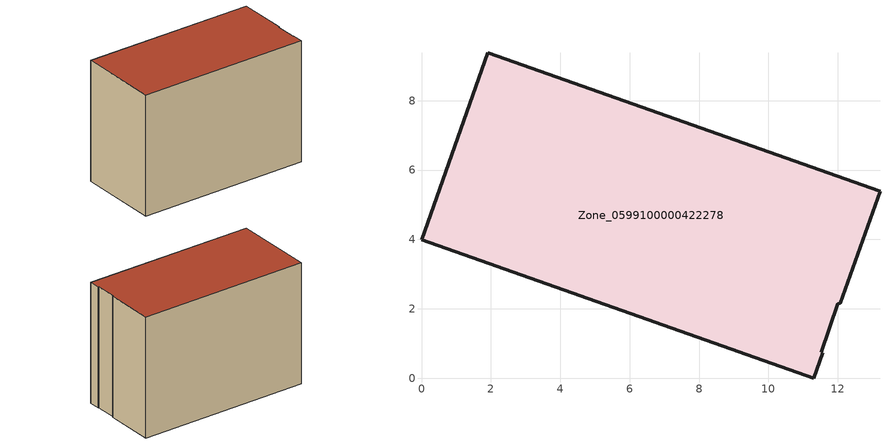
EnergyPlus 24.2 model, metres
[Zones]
Zone_0599100000422278
 floor ground (C_G): 12,2.15 11.52,0.74 11.57,0.73 11.31,0 0,4 1.91,9.38 13.21,5.38 12.07,2.16 z0.58
 wall outside (C_F): 12.07,2.16 13.21,5.38 1.91,9.38 0,4 11.31,0 11.57,0.73 11.52,0.74 12,2.15 12.07,2.16 z0.58:9.04
 roof outside (C_R): 11.52,0.74 12,2.15 12.07,2.16 13.21,5.38 1.91,9.38 0,4 11.31,0 11.57,0.73 z9.04
[BUILDING]
Pand.0599100000422278: North Axis=0; Terrain=City; Loads Convergence Tolerance Value=0.04; Temperature Convergence Tolerance Value=0.4; Solar Distribution=FullExterior; Maximum Number of Warmup Days=25; Minimum Number of Warmup Days=1
[Site:Location]
Rotterdam.The.Hague.AP_ZH_NLD Design_Conditions: Latitude=51.96; Longitude=4.45; Time Zone=1; Elevation=-4.5
[SITE:GROUNDTEMPERATURE:BUILDINGSURFACE]
18, 18, 18, 18, 18, 18, 18, 18, 18, 18, 18, 18
[MATERIAL] Thermal Absorptance=0.9; Solar Absorptance=0.7; Visible Absorptance=0.7
Name | Roughness | Thickness | Conductivity | Density | Specific Heat
G.TI.2006-2014 | MediumSmooth | 0.15 | 0.06 | 540 | 1210
F.TI.2006-2014 | Rough | 0.3 | 0.12 | 1920 | 840
R.TI.2006-2014 | MediumRough | 0.2 | 0.08 | 1500 | 1000
[CONSTRUCTION]
C_G: G.TI.2006-2014
C_F: F.TI.2006-2014
C_R: R.TI.2006-2014
[ZONE]
Zone_0599100000422278: Type=1; Multiplier=1; Ceiling Height=Autocalculate; Volume=Autocalculate; Floor Area=autocalculate; Part of Total Floor Area=Yes
[ZONEINFILTRATION:DESIGNFLOWRATE]
Infil_Zone_0599100000422278: Zone or ZoneList or Space or SpaceList=Zone_0599100000422278; Schedule=AlwaysOn; Design Flow Rate Calculation Method=Flow/Area; Flow Rate per Floor Area=0.0015; Constant Term Coefficient=1; Temperature Term Coefficient=0; Velocity Term Coefficient=0; Velocity Squared Term Coefficient=0
[HVACTEMPLATE:ZONE:IDEALLOADSAIRSYSTEM]
Zone_0599100000422278: Maximum Heating Supply Air Temperature=50; Minimum Cooling Supply Air Temperature=13; Maximum Heating Supply Air Humidity Ratio=0.0156; Minimum Cooling Supply Air Humidity Ratio=0.0077; Heating Limit=NoLimit; Cooling Limit=NoLimit; Dehumidification Control Type=ConstantSensibleHeatRatio; Cooling Sensible Heat Ratio=0.7; Dehumidification Setpoint=60; Humidification Control Type=None; Humidification Setpoint=30; Outdoor Air Method=None; Outdoor Air Flow Rate per Person=0.00944; Outdoor Air Flow Rate per Zone Floor Area=0; Outdoor Air Flow Rate per Zone=0; Demand Controlled Ventilation Type=None; Outdoor Air Economizer Type=NoEconomizer; Heat Recovery Type=None; Sensible Heat Recovery Effectiveness=0.7; Latent Heat Recovery Effectiveness=0.65
[ZONECONTROL:THERMOSTAT]
ThermostatControl_Zone_0599100000422278: Zone or ZoneList=Zone_0599100000422278; Control Type Schedule=DualSetpointControlType; Control 1=Thermostat_Zone_0599100000422278; Temperature Difference Between Cutout And Setpoint=0
[THERMOSTATSETPOINT:DUALSETPOINT]
Thermostat_Zone_0599100000422278: Heating Setpoint Temperature Schedule=HeatingSetpoint_Zone_0599100000422278; Cooling Setpoint Temperature Schedule=CoolingSetpoint_Zone_0599100000422278
[SCHEDULE:COMPACT]
HeatingSetpoint_Zone_0599100000422278: Through: 12/31, For: AllDays, Until: 24:00, 21
CoolingSetpoint_Zone_0599100000422278: Through: 12/31, For: AllDays, Until: 24:00, 24
DualSetpointControlType: Through: 12/31, For: AllDays, Until: 24:00, 4
AlwaysOn: Through: 12/31, For: AllDays, Until: 24:00, 1
